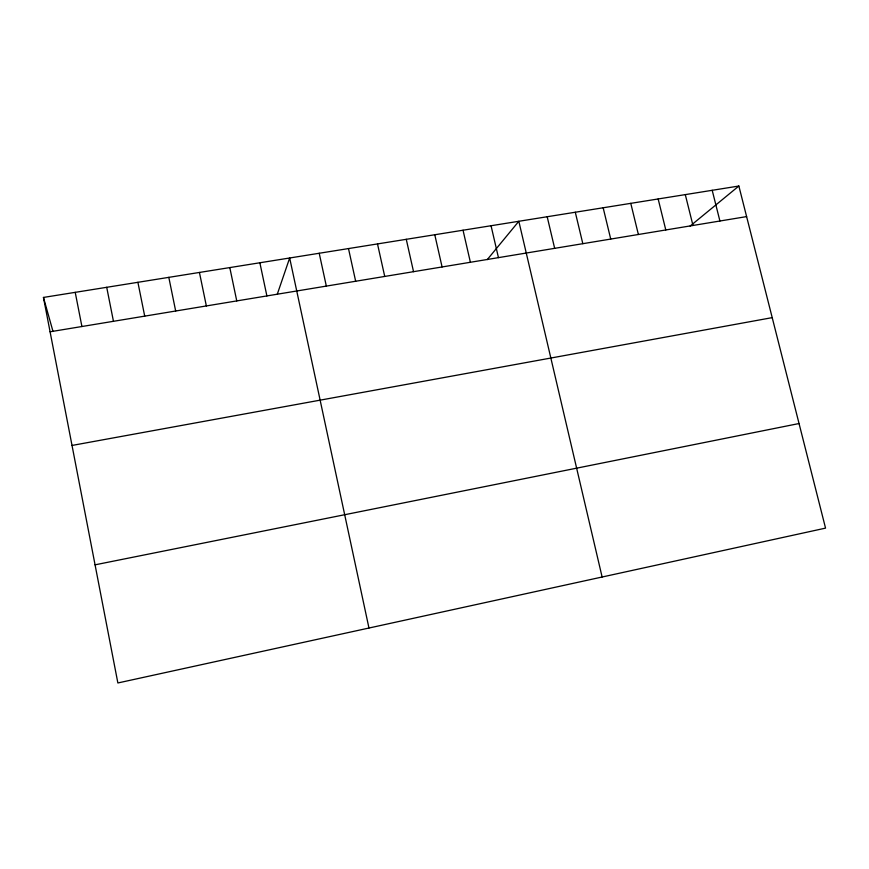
<?xml version="1.0" encoding="UTF-8"?>
<svg xmlns="http://www.w3.org/2000/svg" width="869" height="869" viewBox="0 0 869 869"><rect width="100%" height="100%" fill="white"/><g stroke="black" fill="none" stroke-linecap="round" stroke-linejoin="round"><path stroke-width="1.3" d="M277.244 294.33L289.67 257.995L368.967 628.026M487.27 259.603L518.826 221.28L602.119 577.005M690.16 226.038L738.867 186.031L825.55 528.124L117.869 682.969L43.45 297.437L738.867 186.031M95.069 564.828L799.045 423.529M72.018 445.449L772.215 317.63M50.076 331.784L746.612 216.598M43.45 297.437L52.998 331.426M712.2 190.3L719.912 221.008M685.293 194.613L692.973 225.462M658.159 198.968L665.795 229.959M630.775 203.346L638.378 234.489M603.162 207.778L610.722 239.062M575.3 212.242L582.817 243.678M547.188 216.739L554.661 248.338M491.05 225.734L498.448 257.637M463.036 230.22L470.39 262.275M434.782 234.749L442.082 266.957M406.268 239.312L413.535 271.671M377.504 243.928L384.728 276.44M348.491 248.567L355.66 281.241M319.216 253.259L326.331 286.097M259.864 262.764L266.892 295.927M229.796 267.587L236.759 300.913M199.435 272.453L206.355 305.931M168.814 277.352L175.668 311.004M137.899 282.306L144.71 316.131M106.713 287.302L113.459 321.302M75.223 292.353L81.914 326.516"/></g></svg>
